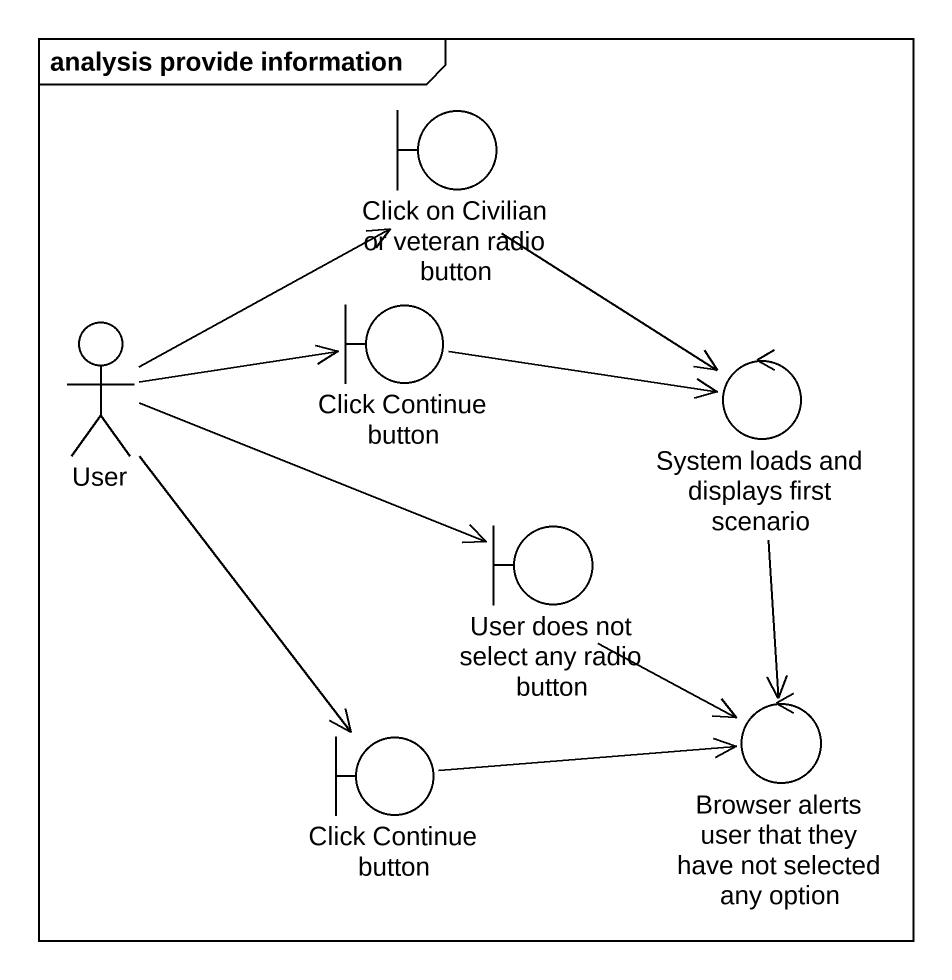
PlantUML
@startuml
mainframe analysis provide information
boundary "Click on Civilian or veteran radio button" as Click_on_Civilian_or
actor User
boundary "Click Continue button" as Click_Continue_button
control "System loads and displays first scenario" as System_loads_and_displays
boundary "User does not select any radio button" as User_does_not_select_any
boundary "Click Continue button" as Click_Continue_button_2
control "Browser alerts user that they have not selected any option" as Browser_alerts_user_that
Click_on_Civilian_or --> System_loads_and_displays
User -up-> Click_on_Civilian_or
User -right-> Click_Continue_button
User -right-> User_does_not_select_any
User --> Click_Continue_button_2
Click_Continue_button -right-> System_loads_and_displays
System_loads_and_displays --> Browser_alerts_user_that
User_does_not_select_any --> Browser_alerts_user_that
Click_Continue_button_2 -right-> Browser_alerts_user_that
@enduml
